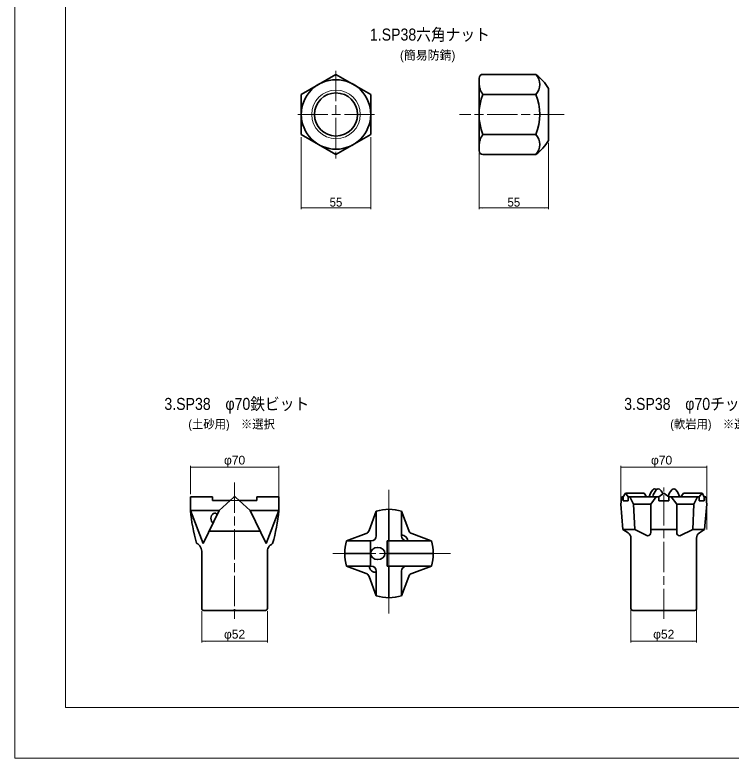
# Model space of a CAD drawing. Units: millimetres at full size, sheet at 1:2. Extents: x 12406 to 14086, y 374 to 1562.
# Drawn here: x 12406 to 12973, y 374 to 962 of the extents above; entities that cross this region are included whole.
import ezdxf
from ezdxf.enums import TextEntityAlignment as Align

# ---------------------------------------------------------------- set-up
doc = ezdxf.new("R2010")
doc.units = ezdxf.units.MM
doc.header["$LTSCALE"] = 2
doc.header["$PDMODE"] = 32
doc.header["$PDSIZE"] = 1
doc.linetypes.add('CHAIN', pattern=[18.5, 12, -1.5, 3.5, -1.5])
doc.linetypes.add('DASHED_SPACED', pattern=[12, 6, -6])
for name, color, linetype, lineweight in [('1外形線', 7, 'Continuous', 35), ('2細い実線', 3, 'Continuous', 13), ('3隠れ線', 2, 'DASHED_SPACED', 13), ('4中心線', 1, 'CHAIN', 15), ('6寸法線', 4, 'Continuous', 13), ('7 枠・タイトル', 7, 'Continuous', 13)]:
    doc.layers.add(name, color=color, linetype=linetype, lineweight=lineweight)
doc.styles.add('ＭＳ Ｐゴシック', font='')
doc.styles.get('ＭＳ Ｐゴシック').set_extended_font_data('MS PGothic')

# ---------------------------------------------------------------- blocks, each defined once
blk = doc.blocks.new('filled_arrow')
at = {"color": 0, "linetype": 'Continuous', "lineweight": -2}
blk.add_solid([(7.5, 1.25), (0, 0), (7.5, -1.25)], dxfattribs=at)

msp = doc.modelspace()

# ---------------------------------------------------------------- linework, layer by layer
at = {"layer": '1外形線'}
for p, q in [((12632.873, 899.114), (12660.373, 914.991)), ((12687.873, 899.114), (12660.373, 914.991)), ((12773.745, 911.99), (12773.745, 854.49)), ((12818.745, 914.99), (12776.745, 914.99)), ((12828.745, 903.777), (12828.745, 862.718)), ((12632.873, 899.114), (12632.873, 867.36)), ((12687.873, 899.114), (12687.873, 867.36)), ((12818.745, 899.115), (12776.745, 899.115)), ((12660.373, 851.482), (12632.873, 867.36)), ((12660.373, 851.482), (12687.873, 867.36)), ((12818.745, 867.365), (12776.745, 867.365)), ((12818.745, 851.49), (12776.745, 851.49)), ((12889.718, 583.494), (12887.919, 580.694)), ((12889.718, 583.494), (12891.915, 580.694)), ((12904.432, 583.494), (12889.723, 583.494)), ((12906.443, 580.694), (12904.432, 583.494)), ((12916.038, 580.694), (12920.038, 583.474)), ((12924.038, 580.694), (12920.038, 583.474)), ((12933.633, 580.694), (12935.629, 583.474)), ((12935.629, 583.474), (12950.358, 583.474)), ((12950.358, 583.474), (12948.161, 580.694)), ((12950.358, 583.474), (12952.158, 580.694)), ((12544.998, 580.694), (12562.498, 580.694)), ((12544.998, 580.694), (12544.998, 569.694)), ((12562.498, 580.694), (12562.498, 577.694)), ((12576.449, 577.694), (12562.498, 577.694)), ((12567.932, 569.696), (12579.3, 580.372)), ((12592.36, 569.696), (12580.772, 580.372)), ((12583.678, 577.694), (12597.574, 577.694)), ((12613.536, 580.694), (12597.574, 580.694)), ((12597.574, 580.694), (12597.574, 577.694)), ((12597.718, 580.696), (12615.074, 580.696)), ((12615.074, 580.696), (12615.074, 569.696)), ((12885.929, 574.694), (12886.819, 580.694)), ((12886.819, 580.694), (12887.919, 580.694)), ((12886.819, 580.694), (12887.919, 580.694)), ((12887.919, 580.694), (12886.819, 580.694)), ((12887.919, 577.494), (12887.919, 580.694)), ((12887.919, 577.494), (12891.915, 577.494)), ((12891.915, 580.694), (12916.038, 580.694)), ((12891.915, 580.694), (12916.038, 580.694)), ((12891.915, 577.494), (12891.915, 580.694)), ((12896.173, 574.694), (12893.164, 580.694)), ((12896.173, 574.694), (12893.164, 580.694)), ((12914.038, 580.694), (12909.781, 574.694)), ((12916.038, 577.494), (12916.038, 580.694)), ((12916.038, 577.494), (12924.038, 577.494)), ((12924.038, 580.694), (12948.161, 580.694)), ((12924.038, 577.494), (12924.038, 580.694)), ((12924.038, 580.694), (12948.161, 580.694)), ((12926.038, 580.694), (12930.295, 574.694)), ((12943.903, 574.694), (12946.912, 580.694)), ((12948.161, 577.494), (12948.161, 580.694)), ((12952.158, 577.494), (12948.161, 577.494)), ((12952.158, 580.694), (12953.257, 580.694)), ((12952.158, 577.494), (12952.158, 580.694)), ((12952.158, 580.694), (12953.257, 580.694)), ((12954.148, 574.694), (12953.257, 580.694)), ((12702.317, 545.714), (12702.317, 570.714)), ((12887.678, 554.694), (12885.929, 574.694)), ((12896.173, 574.694), (12897.046, 554.694)), ((12896.173, 574.694), (12909.781, 574.694)), ((12909.781, 554.694), (12909.781, 574.694)), ((12930.295, 554.694), (12930.295, 574.694)), ((12930.295, 574.694), (12943.903, 574.694)), ((12943.903, 574.694), (12943.03, 554.694)), ((12954.148, 574.694), (12952.398, 554.694)), ((12544.998, 569.696), (12555.032, 543.526)), ((12561.831, 569.696), (12544.998, 569.696)), ((12544.998, 569.696), (12567.932, 569.696)), ((12546.536, 569.694), (12563.179, 569.694)), ((12567.932, 569.696), (12555.032, 543.526)), ((12592.36, 569.696), (12605.035, 543.565)), ((12615.074, 569.696), (12592.36, 569.696)), ((12613.316, 569.694), (12596.893, 569.694)), ((12598.164, 569.696), (12615.074, 569.696)), ((12615.074, 569.696), (12605.035, 543.565)), ((12692.317, 569.187), (12686.584, 553.814)), ((12692.317, 549.714), (12692.317, 569.187)), ((12712.317, 549.714), (12712.317, 569.187)), ((12712.317, 569.187), (12718.05, 553.814)), ((12559.933, 553.468), (12600.232, 553.468)), ((12887.678, 554.694), (12897.046, 554.694)), ((12887.678, 554.694), (12891.762, 552.041)), ((12897.046, 554.694), (12907.282, 549.694)), ((12909.781, 554.694), (12930.295, 554.694)), ((12909.781, 554.694), (12909.781, 552.193)), ((12930.295, 554.694), (12930.295, 552.193)), ((12943.03, 554.694), (12932.794, 549.694)), ((12943.03, 554.694), (12952.398, 554.694)), ((12952.398, 554.694), (12948.314, 552.041)), ((12950.038, 554.694), (12952.135, 554.694)), ((12668.806, 545.714), (12684.234, 551.464)), ((12735.818, 545.715), (12720.401, 551.464)), ((12894.038, 547.848), (12894.038, 492.194)), ((12946.038, 547.848), (12946.038, 492.194)), ((12605.038, 543.558), (12605.038, 543.526)), ((12668.806, 545.714), (12688.317, 545.714)), ((12687.817, 545.714), (12687.817, 525.714)), ((12687.817, 545.714), (12687.817, 525.714)), ((12716.817, 545.714), (12700.817, 545.714)), ((12700.817, 525.714), (12700.817, 545.714)), ((12735.953, 545.714), (12716.317, 545.714)), ((12554.033, 536.336), (12554.034, 492.054)), ((12605.996, 492.194), (12605.996, 536.278)), ((12667.279, 535.715), (12687.817, 535.714)), ((12674.298, 535.714), (12668.298, 535.714)), ((12700.817, 535.714), (12737.478, 535.714)), ((12668.806, 525.714), (12688.317, 525.714)), ((12668.806, 525.714), (12684.234, 519.966)), ((12716.817, 525.714), (12700.817, 525.714)), ((12702.317, 500.714), (12702.317, 525.714)), ((12735.949, 525.714), (12716.317, 525.714)), ((12735.949, 525.714), (12720.4, 519.966)), ((12692.317, 521.714), (12692.317, 502.242)), ((12712.317, 521.714), (12712.317, 502.242)), ((12692.317, 502.242), (12686.584, 517.616)), ((12712.317, 502.242), (12718.05, 517.616)), ((12555.533, 490.694), (12604.497, 490.694)), ((12556.534, 490.694), (12603.538, 490.694)), ((12559.975, 490.694), (12599.982, 490.694)), ((12895.538, 490.694), (12944.538, 490.694))]:
    msp.add_line(p, q, dxfattribs=at)
for radius in [27.5, 17.045]:
    msp.add_circle((12660.373, 883.237), radius, dxfattribs=at)
for centre, radius, start, end in [((12776.745, 911.99), 3, 90, 180), ((12794.424, 883.233), 40, 30.90331, 52.55242), ((12809.745, 907.052), 12.001, 318.59157, 41.40842), ((12788.745, 908.115), 15, 180, 216.8699), ((12817.248, 883.24), 43.503, 158.59731, 201.4027), ((12778.243, 883.24), 43.503, 338.5973, 21.40269), ((12788.745, 858.365), 15, 143.1301, 180), ((12809.745, 859.427), 12.001, 318.59158, 41.40844), ((12794.407, 883.233), 40, 307.47779, 329.14341), ((12776.745, 854.49), 3, 180, 270), ((12918.458, 578.906), 10, 134.72596, 169.69931), ((12921.178, 578.906), 10, 134.72596, 169.69931), ((12913.008, 584.794), 2, 47.15038, 142.53092), ((12915.728, 584.794), 2, 37.46908, 142.53092), ((12910.278, 578.906), 10, 24.31832, 45.27404), ((12933.488, 578.906), 10, 134.72596, 168.30909), ((12928.038, 584.794), 2, 37.46908, 142.53092), ((12928.038, 584.794), 2, 46.56746, 133.43254), ((12922.588, 578.906), 10, 10.30069, 45.27404), ((12580.036, 579.694), 1, 42.63257, 137.36775), ((12702.317, 537.214), 33.5, 72.63197, 107.36793), ((12695.249, 584.413), 150.97, 185.59421, 195.52616), ((12464.741, 584.432), 151.054, 344.28785, 354.40158), ((12682.836, 555.212), 4, 290.45239, 339.5483), ((12721.798, 555.212), 4, 200.45355, 249.54946), ((12688.317, 549.714), 4, 270.00022, 0.00022), ((12712.08, 545.129), 5.35, 6.28089, 87.46485), ((12716.317, 549.714), 4, 180, 270), ((12889.038, 547.848), 5, 0, 56.98559), ((12907.205, 552.271), 2.578, 271.72383, 1.72383), ((12932.871, 552.271), 2.578, 178.27617, 268.27617), ((12951.038, 547.848), 5, 123.01441, 180), ((12546.081, 536.941), 7.975, 355.65297, 62.30044), ((12613.318, 536.896), 7.348, 115.53274, 184.82458), ((12700.779, 535.714), 33.5, 162.63265, 197.36868), ((12703.978, 535.721), 33.5, 342.62008, 17.35612), ((12691.998, 525.998), 5.223, 183.11902, 273.49785), ((12688.317, 521.714), 4, 360, 90), ((12716.317, 521.714), 4, 90.00022, 180.00022), ((12682.836, 516.218), 4, 20.4517, 69.54761), ((12721.798, 516.218), 4, 110.45261, 159.54851), ((12702.317, 534.214), 33.5, 252.63241, 287.36837), ((12555.534, 492.194), 1.5, 180, 270), ((12604.496, 492.194), 1.5, 270, 0), ((12895.538, 492.194), 1.5, 180, 270), ((12944.538, 492.194), 1.5, 270, 0)]:
    msp.add_arc(centre, radius, start, end, dxfattribs=at)
for major_axis, ratio, start_param, end_param in [((0, 3.991), 0.751418, 5.5269112, 7.8539816), ((0, 4.123), 0.727508, 1.5707963, 2.7199749)]:
    msp.add_ellipse((12564.334, 563.667), major_axis=major_axis, ratio=ratio, start_param=start_param, end_param=end_param, dxfattribs=at)
msp.add_ellipse((12693.472, 535.714), major_axis=(5.655, 0), ratio=0.845991, dxfattribs=at)
msp.add_point((12579.977, 490.692), dxfattribs=at)
at = {"layer": '2細い実線', "lineweight": 20}
msp.add_circle((12660.373, 883.237), 19.245, dxfattribs=at)
at = {"layer": '3隠れ線'}
msp.add_line((12574.622, 577.694), (12585.45, 577.694), dxfattribs=at)
at = {"layer": '4中心線'}
for p, q in [((12660.373, 917.694), (12660.373, 848.378)), ((12691.006, 883.237), (12628.906, 883.237)), ((12841.138, 883.237), (12758.227, 883.237)), ((12580.036, 591.95), (12580.036, 483.895)), ((12702.317, 488.112), (12702.317, 586.864)), ((12920.038, 483.875), (12920.038, 588.003)), ((12657.916, 535.714), (12751.178, 535.714))]:
    msp.add_line(p, q, dxfattribs=at)
at = {"layer": '6寸法線'}
for p, q in [((12632.873, 865.36), (12632.873, 808.293)), ((12687.873, 865.36), (12687.873, 808.293)), ((12828.745, 860.718), (12828.745, 808.293)), ((12773.745, 852.49), (12773.745, 808.293)), ((12632.873, 809.293), (12687.873, 809.293)), ((12773.745, 809.293), (12828.745, 809.293)), ((12544.998, 582.694), (12544.998, 605.068)), ((12544.998, 604.068), (12615.074, 604.068)), ((12615.074, 573.507), (12615.074, 605.068)), ((12885.929, 576.694), (12885.929, 605.048)), ((12954.148, 604.048), (12885.929, 604.048)), ((12954.148, 576.694), (12954.148, 605.048)), ((12954.148, 574.694), (12954.148, 554.694)), ((12894.038, 495.194), (12894.038, 465.274)), ((12946.038, 496.173), (12946.038, 465.274)), ((12554.034, 490.194), (12554.034, 465.274)), ((12605.996, 490.194), (12605.996, 465.274)), ((12554.034, 466.274), (12605.996, 466.274)), ((12894.038, 466.274), (12946.038, 466.274))]:
    msp.add_line(p, q, dxfattribs=at)
at = {"layer": '7 枠・タイトル'}
for p, q in [((12405.938, 1561.732), (12405.938, 373.732)), ((12445.938, 1521.732), (12445.938, 413.732)), ((12445.938, 413.732), (14045.938, 413.732)), ((12405.938, 373.732), (14085.938, 373.732))]:
    msp.add_line(p, q, dxfattribs=at)

# ---------------------------------------------------------------- block references
at = {"layer": '6寸法線', "xscale": 0.4, "yscale": 0.4}
for p in [(12632.873, 809.293), (12773.745, 809.293), (12544.998, 604.068), (12885.929, 604.048), (12554.034, 466.274), (12894.038, 466.274)]:
    msp.add_blockref('filled_arrow', p, dxfattribs=at)
at = {"layer": '6寸法線', "xscale": 0.4, "yscale": 0.4, "rotation": 180}
for p in [(12687.873, 809.293), (12828.745, 809.293), (12615.074, 604.068), (12954.148, 604.048), (12605.996, 466.274), (12946.038, 466.274)]:
    msp.add_blockref('filled_arrow', p, dxfattribs=at)

# ---------------------------------------------------------------- texts
at = {"layer": '6寸法線', "style": 'ＭＳ Ｐゴシック'}
for p in [(12660.373, 813.793), (12801.245, 813.793)]:
    msp.add_text('55', height=6.928, dxfattribs=at).set_placement(p, align=Align.MIDDLE_CENTER)
at = {"layer": '6寸法線', "style": 'ＭＳ Ｐゴシック', "width": 1.05}
for s, p in [('φ70', (12580.036, 609.622)), ('φ70', (12918.326, 609.602)), ('φ52', (12580.015, 471.828)), ('φ52', (12920.038, 471.828))]:
    msp.add_text(s, height=6.928, dxfattribs=at).set_placement(p, align=Align.MIDDLE_CENTER)
at = {"layer": '7 枠・タイトル', "style": 'ＭＳ Ｐゴシック', "width": 0.9}
msp.add_text('1.SP38六角ナット', height=9.501, dxfattribs=at).set_placement((12782.256, 946.505), align=Align.MIDDLE_RIGHT)
at = {"layer": '7 枠・タイトル', "style": 'ＭＳ Ｐゴシック'}
msp.add_text('(簡易防錆)', height=6.928, dxfattribs=at).set_placement((12733.006, 930.157), align=Align.MIDDLE_CENTER)
for s, height, width, p in [('3.SP38\u3000φ70鉄ビット', 9.501, 0.9, (12581.762, 654.126)), ('3.SP38\u3000φ70チップ付ビット', 9.501, 0.9, (12963.574, 654.126)), ('(土砂用)\u3000※選択', 6.928, 0.95, (12577.703, 638.11)), ('(軟岩用)\u3000※選択', 6.928, 0.95, (12959.515, 638.11))]:
    msp.add_text(s, height=height, dxfattribs=dict(at, width=width)).set_placement(p, align=Align.MIDDLE_CENTER)

doc.saveas('drawing.dxf')
